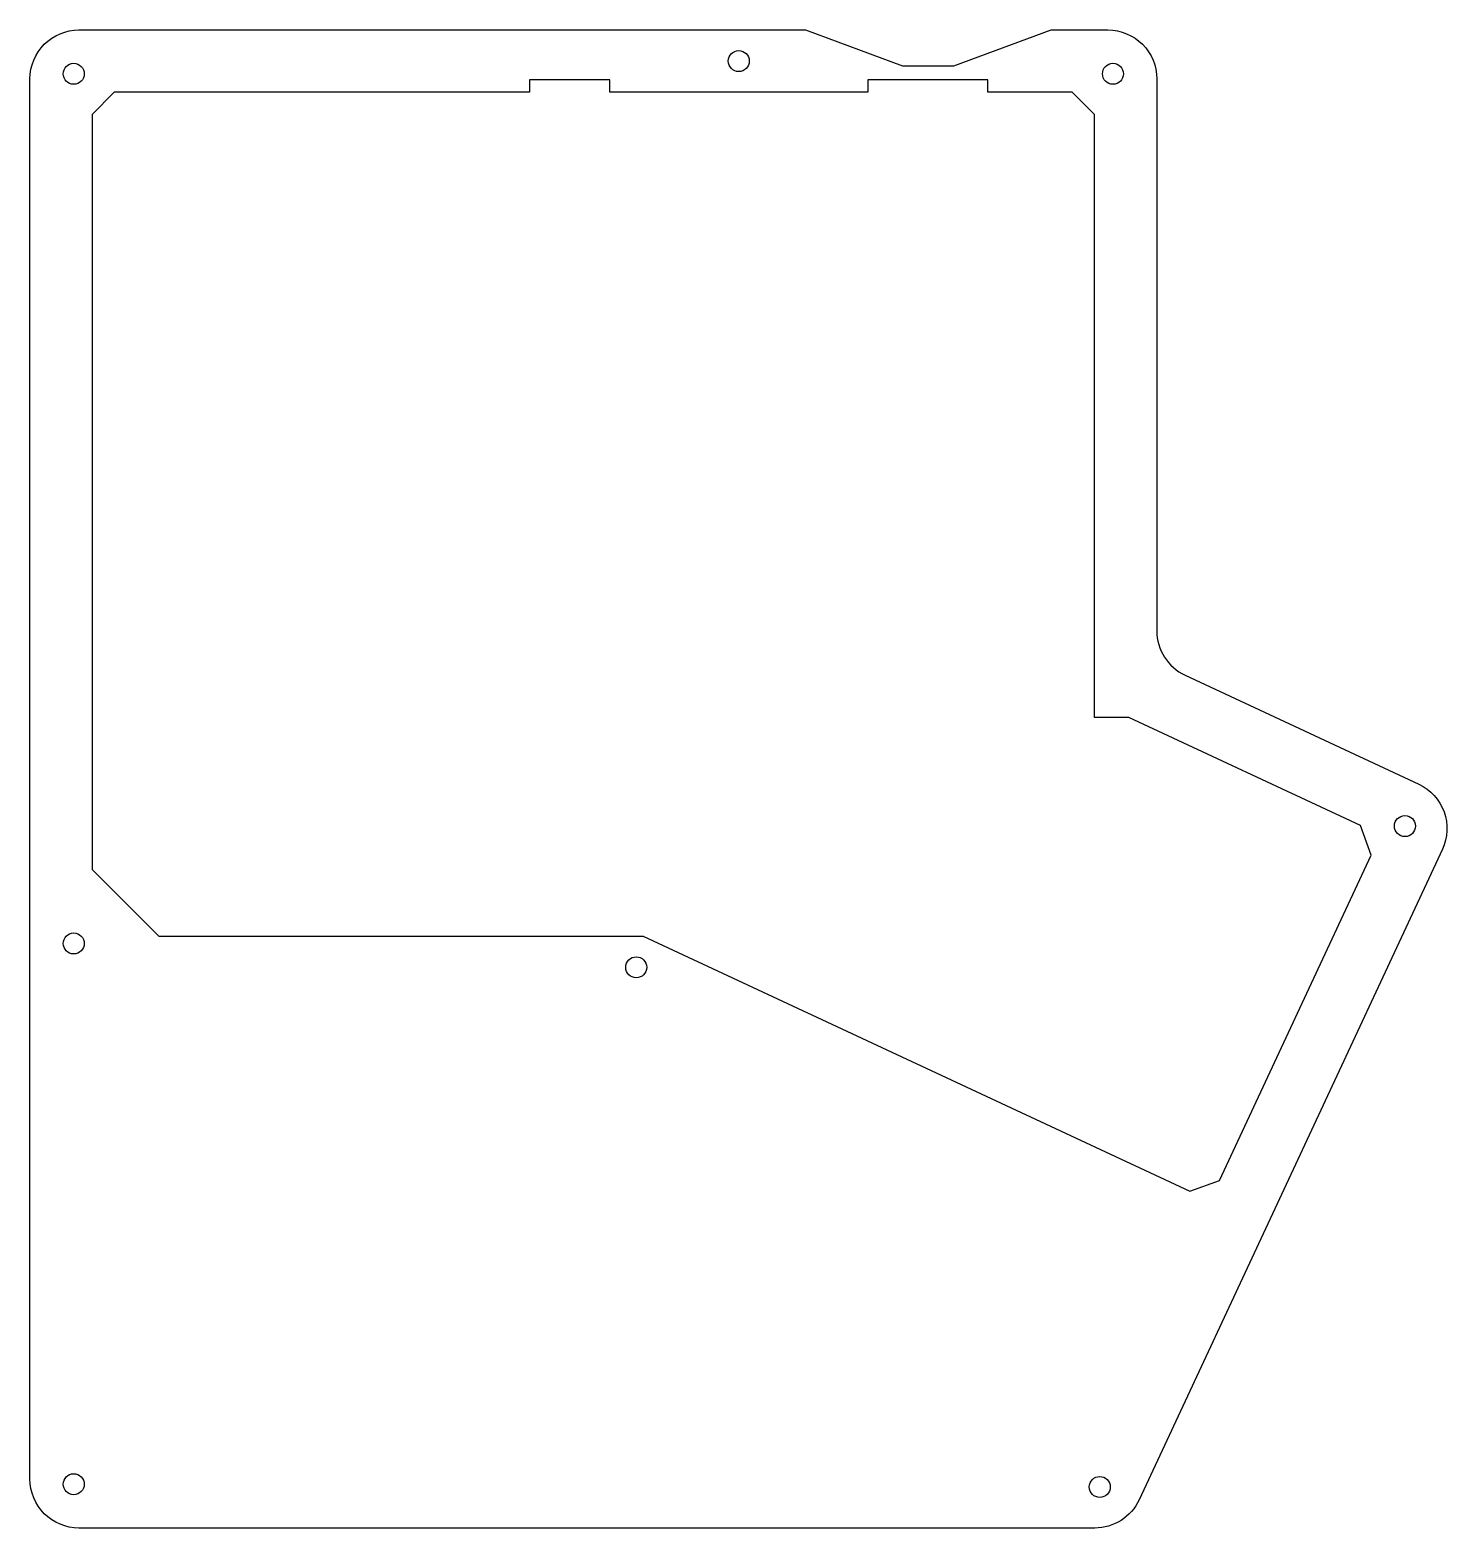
# Model space of a CAD drawing. Header units: millimetres. Extents: x 20 to 223, y -30 to 184.
import ezdxf

# ---------------------------------------------------------------- set-up
doc = ezdxf.new("R2010")
doc.units = ezdxf.units.MM
doc.layers.get('0').update_dxf_attribs({"linetype": 'CONTINUOUS'})

msp = doc.modelspace()

# ---------------------------------------------------------------- linework, layer by layer
msp.add_lwpolyline([(178.57, -26.4, -0.291474), (172.22, -30.44), (27, -30.44, -0.414214), (20, -23.44), (20, 176.7, -0.414214), (27, 183.7), (130.87, 183.7), (144.75, 178.58), (152.09, 178.58), (165.97, 183.7), (174.09, 183.7, -0.414214), (181.09, 176.7), (181.09, 97.81, 0.291482), (185.13, 91.47), (218.54, 75.89, -0.414222), (221.92, 66.58)], format="xyb", close=True)
msp.add_lwpolyline([(91.4, 174.81), (32.06, 174.81), (28.89, 171.63), (28.89, 63.68), (38.41, 54.16), (107.66, 54.16), (185.82, 17.71), (190.04, 19.25), (211.73, 65.75), (210.19, 69.97), (177.1, 85.4), (172.2, 85.4), (172.2, 171.63), (169, 174.81), (156.93, 174.81), (156.93, 176.59), (139.76, 176.59), (139.76, 174.81), (102.91, 174.81), (102.91, 176.59), (91.4, 176.59)], close=True)
for centre in [(121.33, 179.25), (26.26, 177.43), (174.82, 177.43), (216.56, 69.9), (26.26, 53.12), (106.67, 49.71), (26.26, -24.18), (172.94, -24.57)]:
    msp.add_circle(centre, 1.5)

doc.saveas('drawing.dxf')
